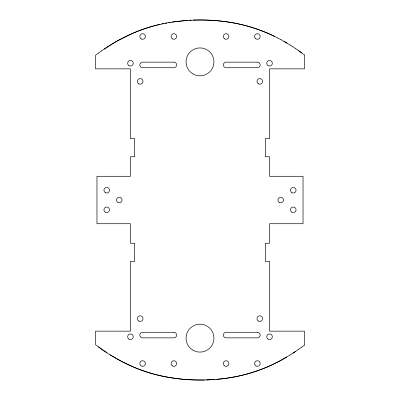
<?xml version="1.0" encoding="UTF-8"?>
<svg xmlns="http://www.w3.org/2000/svg" width="400" height="400" viewBox="0 0 400 400"><rect width="100%" height="100%" fill="white"/><g stroke="black" fill="none" stroke-linecap="round" stroke-linejoin="round"><path stroke-width="0.6" d="M98.445 53.065L95.565 55.22L95.565 68.85L130.445 68.85L130.445 138.615L134.63 138.615L134.63 156.755L130.445 156.755L130.445 176.285L96.96 176.285L96.96 223.725L130.445 223.725L130.445 243.26L134.63 243.26L134.63 261.4L130.445 261.4L130.445 331.165L95.565 331.165L95.565 344.795L106.915 352.815M301.605 347.195L304.435 345.08M98.4 53.1L101.355 50.975M298.74 349.255L301.58 347.21M101.265 51.035L116.4 41.42L132.315 33.475A159.16 159.16 0 0 1 159.265 24.55C185.235 18.65 212.525 18.49 238.59 23.935A158.715 158.715 0 0 1 271.665 35.02L274.815 36.525M298.695 349.29L292.92 353.2M104.16 49.03C121.095 37.5 140.09 28.905 160.09 24.36M295.775 351.305L289.965 355.085M289.845 355.155L280.89 360.36L271.505 365.065A158.515 158.515 0 0 1 241.535 375.42C215.375 381.405 187.87 381.535 161.62 375.995A159.365 159.365 0 0 1 131.545 366.205L122.095 361.685L109.98 354.77M286.83 356.99C265.605 369.735 241.41 377.365 216.74 379.33M161.8 23.98L163.51 23.615M165.225 23.27L166.95 22.945M168.68 22.635L170.41 22.345M172.155 22.07L187.835 20.395M214.99 379.47L206.215 379.92M189.58 20.295L191.325 20.21M193.075 20.14C209.38 19.58 225.8 20.86 241.69 24.64A158.515 158.515 0 0 1 271.58 34.985L277.925 38.085M204.455 379.96C189.89 380.245 175.265 379.035 161.03 375.865M131.155 366.03C119.565 360.895 108.605 354.395 98.385 346.905M277.86 38.05L281 39.715M280.945 39.685L287.055 43.155M283.995 41.375L290.03 44.97M289.995 44.95L292.975 46.85M292.95 46.83L295.885 48.785M295.865 48.77L304.435 54.935M298.765 50.775L301.615 52.83M304.435 54.895L304.435 68.85L269.555 68.85L269.555 138.615L265.365 138.615L265.365 156.755L269.555 156.755L269.555 176.285L303.04 176.285L303.04 223.725L269.555 223.725L269.555 243.26L265.365 243.26L265.365 261.4L269.555 261.4L269.555 331.165L304.435 331.165L304.435 345.12M161.03 375.87A159.345 159.345 0 0 1 131.155 366.035M173.875 62.15L142.62 62.15A2.79 2.79 0 0 0 139.83 64.94A2.79 2.79 0 0 0 142.62 67.735L173.875 67.735A2.79 2.79 0 0 0 176.665 64.94A2.79 2.79 0 0 0 173.875 62.15M257.38 62.15L226.125 62.15A2.79 2.79 0 0 0 223.335 64.94A2.79 2.79 0 0 0 226.125 67.735L257.38 67.735A2.79 2.79 0 0 0 260.17 64.94A2.79 2.79 0 0 0 257.38 62.15M173.875 332.28L142.62 332.28A2.79 2.79 0 0 0 139.83 335.07A2.79 2.79 0 0 0 142.62 337.865L173.875 337.865A2.79 2.79 0 0 0 176.665 335.07A2.79 2.79 0 0 0 173.875 332.28M257.38 332.28L226.125 332.28A2.79 2.79 0 0 0 223.335 335.07A2.79 2.79 0 0 0 226.125 337.865L257.38 337.865A2.79 2.79 0 0 0 260.17 335.07A2.79 2.79 0 0 0 257.38 332.28M141.225 38.895A2.79 2.79 0 0 0 145.41 36.48A2.79 2.79 0 0 0 141.225 34.06A2.79 2.79 0 0 0 141.225 38.895M128.88 65.58A2.79 2.79 0 0 0 133.23 63.465A2.79 2.79 0 0 0 129.225 60.76A2.79 2.79 0 0 0 128.88 65.58M138.815 83.825A2.79 2.79 0 0 0 143.005 81.405A2.79 2.79 0 0 0 138.815 78.99A2.79 2.79 0 0 0 138.815 83.825M172.48 38.895A2.79 2.79 0 0 0 176.665 36.48A2.79 2.79 0 0 0 172.48 34.06A2.79 2.79 0 0 0 172.48 38.895M193.02 73.955A13.955 13.955 0 0 0 213.95 61.875A13.955 13.955 0 0 0 193.02 49.79A13.955 13.955 0 0 0 193.02 73.955M224.73 38.895A2.79 2.79 0 0 0 228.915 36.48A2.79 2.79 0 0 0 224.73 34.06A2.79 2.79 0 0 0 224.73 38.895M255.775 38.76A2.79 2.79 0 0 0 260.16 36.73A2.79 2.79 0 0 0 256.205 33.945A2.79 2.79 0 0 0 255.775 38.76M267.99 65.58A2.79 2.79 0 0 0 272.335 63.465A2.79 2.79 0 0 0 268.335 60.76A2.79 2.79 0 0 0 267.99 65.58M258.39 83.825A2.79 2.79 0 0 0 262.575 81.405A2.79 2.79 0 0 0 258.39 78.99A2.79 2.79 0 0 0 258.39 83.825M105.33 192.655A2.79 2.79 0 0 0 109.515 190.24A2.79 2.79 0 0 0 105.33 187.825A2.79 2.79 0 0 0 105.33 192.655M117.89 202.425A2.79 2.79 0 0 0 122.075 200.005A2.79 2.79 0 0 0 117.89 197.59A2.79 2.79 0 0 0 117.89 202.425M105.33 212.19A2.79 2.79 0 0 0 109.515 209.775A2.79 2.79 0 0 0 105.33 207.355A2.79 2.79 0 0 0 105.33 212.19M279.32 202.425A2.79 2.79 0 0 0 283.505 200.005A2.79 2.79 0 0 0 279.32 197.59A2.79 2.79 0 0 0 279.32 202.425M291.875 192.655A2.79 2.79 0 0 0 296.065 190.24A2.79 2.79 0 0 0 291.875 187.825A2.79 2.79 0 0 0 291.875 192.655M291.71 212.085A2.79 2.79 0 0 0 296.055 209.975A2.79 2.79 0 0 0 292.055 207.265A2.79 2.79 0 0 0 291.71 212.085M128.88 339.055A2.79 2.79 0 0 0 133.23 336.945A2.79 2.79 0 0 0 129.225 334.235A2.79 2.79 0 0 0 128.88 339.055M138.815 321.025A2.79 2.79 0 0 0 143.005 318.605A2.79 2.79 0 0 0 138.815 316.19A2.79 2.79 0 0 0 138.815 321.025M141.055 365.845A2.79 2.79 0 0 0 145.4 363.735A2.79 2.79 0 0 0 141.4 361.025A2.79 2.79 0 0 0 141.055 365.845M172.31 365.845A2.79 2.79 0 0 0 176.655 363.735A2.79 2.79 0 0 0 172.655 361.025A2.79 2.79 0 0 0 172.31 365.845M224.56 365.845A2.79 2.79 0 0 0 228.91 363.735A2.79 2.79 0 0 0 224.905 361.025A2.79 2.79 0 0 0 224.56 365.845M255.985 365.955A2.79 2.79 0 0 0 260.17 363.535A2.79 2.79 0 0 0 255.985 361.12A2.79 2.79 0 0 0 255.985 365.955M267.99 339.055A2.79 2.79 0 0 0 272.335 336.945A2.79 2.79 0 0 0 268.335 334.235A2.79 2.79 0 0 0 267.99 339.055M258.39 321.025A2.79 2.79 0 0 0 262.575 318.605A2.79 2.79 0 0 0 258.39 316.19A2.79 2.79 0 0 0 258.39 321.025M193.02 350.225A13.955 13.955 0 0 0 213.95 338.14A13.955 13.955 0 0 0 193.02 326.06A13.955 13.955 0 0 0 193.02 350.225"/></g></svg>
